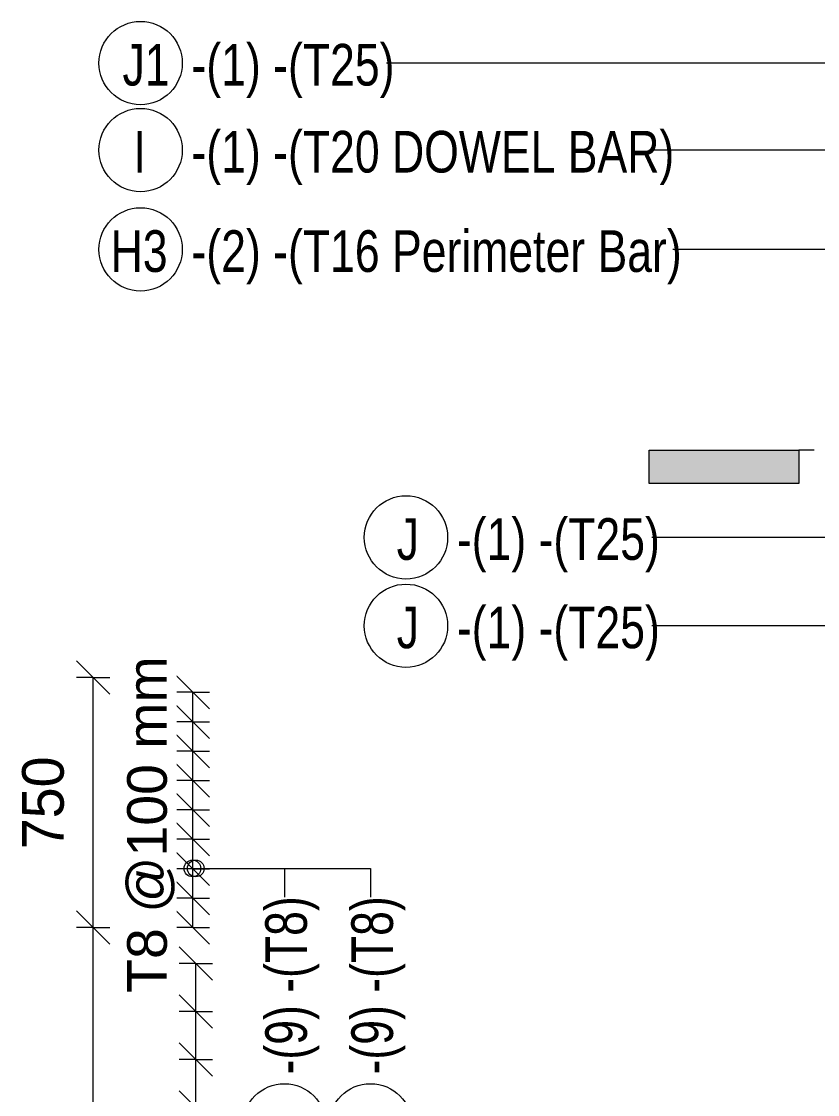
# Model space of a CAD drawing. Header units: millimetres. Extents: x -8986 to 3673, y -4076 to 6190.
# Drawn here: x -8986 to -6597, y 1789 to 5009 of the extents above; entities that cross this region are included whole.
import ezdxf

# ---------------------------------------------------------------- set-up
doc = ezdxf.new("R2010")
doc.units = ezdxf.units.MM
for name, color, linetype, lineweight in [('A-ANNO-DIMS', 211, 'Continuous', 9), ('A-ANNO-DIMS-50', 211, 'Continuous', 9), ('G-ANNO-SYMB', 111, 'Continuous', 9), ('S-RBAR-IDEN', 171, 'Continuous', 9)]:
    doc.layers.add(name, color=color, linetype=linetype, lineweight=lineweight)
doc.styles.add('Arial_1', font='arial.ttf', dxfattribs={"height": 119.0625})
doc.styles.add('Nirmala UI Semilight', font='NirmalaS.ttf', dxfattribs={"width": 0.8, "height": 125})
doc.styles.add('Nirmala UI Semilight_1', font='NirmalaS.ttf', dxfattribs={"height": 125})
doc.dimstyles.new('Arrow_Filled_-_2_5_NI_UI_1', dxfattribs={"dimscale": 304.8, "dimtxt": 130.920493, "dimasz": 0.328084, "dimexe": 0.164042, "dimexo": 0.0625, "dimgap": 0.164042, "dimtad": 1, "dimdec": 0, "dimzin": 0, "dimdsep": 46, "dimtxsty": 'Arial_1', "dimblk1": 'OBLIQUE', "dimblk2": 'OBLIQUE', "dimsah": 1, "dimcen": 0.09, "dimazin": 0, "dimtfac": 1, "dimtdec": 4, "dimtix": 1, "dimtmove": 0, "dimatfit": 3, "dimfxl": 0.164042, "dimfxlon": 1, "dimtvp": 1, "dimtolj": 1, "dimtzin": 0, "dimarcsym": 2})
doc.dimstyles.new('Arrow_Filled_-_2_5_NI_UI_3', dxfattribs={"dimscale": 304.8, "dimtxt": 130.920493, "dimasz": 0.328084, "dimexe": 0.164042, "dimexo": 0.0625, "dimgap": 0.164042, "dimtad": 1, "dimdec": 0, "dimzin": 0, "dimdsep": 46, "dimtxsty": 'Nirmala UI Semilight_1', "dimblk1": 'OBLIQUE', "dimblk2": 'OBLIQUE', "dimsah": 1, "dimcen": 0.09, "dimazin": 0, "dimtfac": 1, "dimtdec": 4, "dimtix": 1, "dimtmove": 0, "dimatfit": 3, "dimfxl": 0.164042, "dimfxlon": 1, "dimtvp": 1, "dimtolj": 1, "dimtzin": 0, "dimarcsym": 2})

# ---------------------------------------------------------------- blocks, each defined once
blk = doc.blocks.new('Detail View - M_Section Tail - Filled Horizontal-14034-Elevation Front 1')
at = {"layer": 'G-ANNO-SYMB'}
blk.add_hatch(color=256, dxfattribs=at).paths.add_polyline_path([(-6652.6, 3622.1), (-6652.6, 3722.1), (-7102.6, 3722.1), (-7102.6, 3622.1)])
for p, q in [((-7102.6, 3622.1), (-7102.6, 3722.1)), ((-7102.6, 3722.1), (-6652.6, 3722.1)), ((-6652.6, 3722.1), (-6652.6, 3622.1)), ((-6652.6, 3622.1), (-7102.6, 3622.1))]:
    blk.add_line(p, q, dxfattribs=at)
blk = doc.blocks.new('M_Rebar Tag_rfa MARK - ARROW-794226-Elevation Front 1')
at = {"layer": 'S-RBAR-IDEN'}
blk.add_circle((-4341.9, 4689.8), 125, dxfattribs=at)
blk = doc.blocks.new('DIMBLOCK103-Elevation Front 1')
at = {"layer": 'A-ANNO-DIMS-50'}
for p, q in [((-8462.8, 1750), (-8512.8, 1800)), ((-8462.8, 1750), (-8512.8, 1750)), ((-8462.8, 1606.1), (-8462.8, 1750)), ((-8462.8, 1750), (-8412.8, 1700)), ((-8462.8, 1750), (-8412.8, 1750)), ((-8462.8, 1606.1), (-8512.8, 1656.1)), ((-8462.8, 1606.1), (-8512.8, 1606.1)), ((-8462.8, 1606.1), (-8412.8, 1556.1)), ((-8462.8, 1606.1), (-8412.8, 1606.1))]:
    blk.add_line(p, q, dxfattribs=at)
blk = doc.blocks.new('_Oblique')
at = {"color": 0, "linetype": 'ByBlock', "lineweight": -2}
blk.add_line((-0.5, -0.5), (0.5, 0.5), dxfattribs=at)
blk = doc.blocks.new('DIMBLOCK104-Elevation Front 1')
at = {"layer": 'A-ANNO-DIMS-50'}
for p, q in [((-8462.8, 1894), (-8512.8, 1944)), ((-8462.8, 1894), (-8512.8, 1894)), ((-8462.8, 1750), (-8462.8, 1894)), ((-8462.8, 1894), (-8412.8, 1844)), ((-8462.8, 1894), (-8412.8, 1894)), ((-8462.8, 1750), (-8512.8, 1800)), ((-8462.8, 1750), (-8512.8, 1750)), ((-8462.8, 1750), (-8412.8, 1700)), ((-8462.8, 1750), (-8412.8, 1750))]:
    blk.add_line(p, q, dxfattribs=at)
blk = doc.blocks.new('DIMBLOCK105-Elevation Front 1')
at = {"layer": 'A-ANNO-DIMS-50'}
for p, q in [((-8462.8, 2037.9), (-8512.8, 2087.9)), ((-8462.8, 2037.9), (-8512.8, 2037.9)), ((-8462.8, 1894), (-8462.8, 2037.9)), ((-8462.8, 2037.9), (-8412.8, 1987.9)), ((-8462.8, 2037.9), (-8412.8, 2037.9)), ((-8462.8, 1894), (-8512.8, 1944)), ((-8462.8, 1894), (-8512.8, 1894)), ((-8462.8, 1894), (-8412.8, 1844)), ((-8462.8, 1894), (-8412.8, 1894))]:
    blk.add_line(p, q, dxfattribs=at)
blk = doc.blocks.new('DIMBLOCK106-Elevation Front 1')
at = {"layer": 'A-ANNO-DIMS-50'}
for p, q in [((-8462.8, 2181.8), (-8512.8, 2231.8)), ((-8462.8, 2181.8), (-8512.8, 2181.8)), ((-8462.8, 2037.9), (-8462.8, 2181.8)), ((-8462.8, 2181.8), (-8412.8, 2131.8)), ((-8462.8, 2181.8), (-8412.8, 2181.8)), ((-8462.8, 2037.9), (-8512.8, 2087.9)), ((-8462.8, 2037.9), (-8512.8, 2037.9)), ((-8462.8, 2037.9), (-8412.8, 1987.9)), ((-8462.8, 2037.9), (-8412.8, 2037.9))]:
    blk.add_line(p, q, dxfattribs=at)
blk = doc.blocks.new('DIMBLOCK107-Elevation Front 1')
at = {"layer": 'A-ANNO-DIMS-50'}
for p, q in [((-8462.8, 2181.8), (-8512.8, 2231.8)), ((-8462.8, 2181.8), (-8512.8, 2181.8)), ((-8462.8, -553.1), (-8462.8, 2181.8)), ((-8462.8, 2037.9), (-8462.8, 2181.8)), ((-8462.8, 2181.8), (-8412.8, 2131.8)), ((-8462.8, 2181.8), (-8412.8, 2181.8)), ((-8462.8, 2037.9), (-8512.8, 2087.9)), ((-8462.8, 2037.9), (-8512.8, 2037.9)), ((-8462.8, 1894), (-8462.8, 2037.9)), ((-8462.8, 2037.9), (-8412.8, 1987.9)), ((-8462.8, 2037.9), (-8412.8, 2037.9)), ((-8462.8, 1894), (-8512.8, 1944)), ((-8462.8, 1894), (-8512.8, 1894)), ((-8462.8, 1750), (-8462.8, 1894)), ((-8462.8, 1894), (-8412.8, 1844)), ((-8462.8, 1894), (-8412.8, 1894)), ((-8462.8, 1750), (-8512.8, 1800)), ((-8462.8, 1750), (-8512.8, 1750)), ((-8462.8, 1606.1), (-8462.8, 1750)), ((-8462.8, 1750), (-8412.8, 1700)), ((-8462.8, 1750), (-8412.8, 1750)), ((-8462.8, 1606.1), (-8512.8, 1656.1)), ((-8462.8, 1606.1), (-8512.8, 1606.1)), ((-8462.8, 1462.1), (-8462.8, 1606.1)), ((-8462.8, 1606.1), (-8412.8, 1556.1)), ((-8462.8, 1606.1), (-8412.8, 1606.1)), ((-8462.8, 1462.1), (-8512.8, 1512.1)), ((-8462.8, 1462.1), (-8512.8, 1462.1)), ((-8462.8, 1318.2), (-8462.8, 1462.1)), ((-8462.8, 1462.1), (-8412.8, 1412.1)), ((-8462.8, 1462.1), (-8412.8, 1462.1)), ((-8462.8, 1318.2), (-8512.8, 1368.2)), ((-8462.8, 1318.2), (-8512.8, 1318.2)), ((-8462.8, 1174.2), (-8462.8, 1318.2)), ((-8462.8, 1318.2), (-8412.8, 1268.2)), ((-8462.8, 1318.2), (-8412.8, 1318.2)), ((-8462.8, 1174.2), (-8512.8, 1224.2)), ((-8462.8, 1174.2), (-8512.8, 1174.2)), ((-8462.8, 1030.3), (-8462.8, 1174.2)), ((-8462.8, 1174.2), (-8412.8, 1124.2)), ((-8462.8, 1174.2), (-8412.8, 1174.2)), ((-8462.8, 1030.3), (-8512.8, 1080.3)), ((-8462.8, 1030.3), (-8512.8, 1030.3)), ((-8462.8, 886.3), (-8462.8, 1030.3)), ((-8462.8, 1030.3), (-8412.8, 980.3)), ((-8462.8, 1030.3), (-8412.8, 1030.3)), ((-8462.8, 886.3), (-8512.8, 936.3)), ((-8462.8, 886.3), (-8512.8, 886.3)), ((-8462.8, 742.4), (-8462.8, 886.3)), ((-8462.8, 886.3), (-8412.8, 836.3)), ((-8462.8, 886.3), (-8412.8, 886.3)), ((-8462.8, 742.4), (-8512.8, 792.4)), ((-8462.8, 742.4), (-8512.8, 742.4)), ((-8462.8, 598.5), (-8462.8, 742.4)), ((-8462.8, 742.4), (-8412.8, 692.4)), ((-8462.8, 742.4), (-8412.8, 742.4)), ((-8462.8, 598.5), (-8512.8, 648.5)), ((-8462.8, 598.5), (-8512.8, 598.5)), ((-8462.8, 454.5), (-8462.8, 598.5)), ((-8462.8, 598.5), (-8412.8, 548.5)), ((-8462.8, 598.5), (-8412.8, 598.5)), ((-8462.8, 454.5), (-8512.8, 504.5)), ((-8462.8, 454.5), (-8512.8, 454.5)), ((-8462.8, 310.6), (-8462.8, 454.5)), ((-8462.8, 454.5), (-8412.8, 404.5)), ((-8462.8, 454.5), (-8412.8, 454.5)), ((-8462.8, 310.6), (-8512.8, 360.6)), ((-8462.8, 310.6), (-8512.8, 310.6)), ((-8462.8, 166.6), (-8462.8, 310.6)), ((-8462.8, 310.6), (-8412.8, 260.6)), ((-8462.8, 310.6), (-8412.8, 310.6)), ((-8462.8, 166.6), (-8512.8, 216.6)), ((-8462.8, 166.6), (-8512.8, 166.6)), ((-8462.8, 22.7), (-8462.8, 166.6)), ((-8462.8, 166.6), (-8412.8, 116.6)), ((-8462.8, 166.6), (-8412.8, 166.6)), ((-8462.8, 22.7), (-8512.8, 72.7)), ((-8462.8, 22.7), (-8512.8, 22.7)), ((-8462.8, -121.3), (-8462.8, 22.7)), ((-8462.8, 22.7), (-8412.8, -27.3)), ((-8462.8, 22.7), (-8412.8, 22.7)), ((-8462.8, -121.3), (-8512.8, -71.3)), ((-8462.8, -121.3), (-8512.8, -121.3)), ((-8462.8, -265.2), (-8462.8, -121.3)), ((-8462.8, -121.3), (-8412.8, -171.3)), ((-8462.8, -121.3), (-8412.8, -121.3)), ((-8462.8, -265.2), (-8512.8, -215.2)), ((-8462.8, -265.2), (-8512.8, -265.2)), ((-8462.8, -409.1), (-8462.8, -265.2)), ((-8462.8, -265.2), (-8412.8, -315.2)), ((-8462.8, -265.2), (-8412.8, -265.2)), ((-8462.8, -409.1), (-8512.8, -359.1)), ((-8462.8, -409.1), (-8512.8, -409.1)), ((-8462.8, -553.1), (-8462.8, -409.1)), ((-8462.8, -409.1), (-8412.8, -459.1)), ((-8462.8, -409.1), (-8412.8, -409.1)), ((-8462.8, -553.1), (-8512.8, -503.1)), ((-8462.8, -553.1), (-8512.8, -553.1)), ((-8462.8, -553.1), (-8412.8, -603.1)), ((-8462.8, -553.1), (-8412.8, -553.1))]:
    blk.add_line(p, q, dxfattribs=at)
blk = doc.blocks.new('_None')
blk = doc.blocks.new('DIMBLOCK108-Elevation Front 1')
at = {"layer": 'A-ANNO-DIMS-50'}
for p, q in [((-8472, 2378.2), (-8522, 2428.2)), ((-8472, 2378.2), (-8522, 2378.2)), ((-8472, 2290), (-8472, 2378.2)), ((-8472, 2378.2), (-8422, 2328.2)), ((-8472, 2378.2), (-8422, 2378.2)), ((-8472, 2290), (-8522, 2340)), ((-8472, 2290), (-8522, 2290)), ((-8472, 2290), (-8422, 2240)), ((-8472, 2290), (-8422, 2290))]:
    blk.add_line(p, q, dxfattribs=at)
blk = doc.blocks.new('DIMBLOCK109-Elevation Front 1')
at = {"layer": 'A-ANNO-DIMS-50'}
for p, q in [((-8472, 2466.5), (-8522, 2516.5)), ((-8472, 2466.5), (-8522, 2466.5)), ((-8472, 2378.2), (-8472, 2466.5)), ((-8472, 2466.5), (-8422, 2416.5)), ((-8472, 2466.5), (-8422, 2466.5)), ((-8472, 2378.2), (-8522, 2428.2)), ((-8472, 2378.2), (-8522, 2378.2)), ((-8472, 2378.2), (-8422, 2328.2)), ((-8472, 2378.2), (-8422, 2378.2))]:
    blk.add_line(p, q, dxfattribs=at)
blk = doc.blocks.new('DIMBLOCK110-Elevation Front 1')
at = {"layer": 'A-ANNO-DIMS-50'}
for p, q in [((-8472, 2554.7), (-8522, 2604.7)), ((-8472, 2554.7), (-8522, 2554.7)), ((-8472, 2466.5), (-8472, 2554.7)), ((-8472, 2554.7), (-8422, 2504.7)), ((-8472, 2554.7), (-8422, 2554.7)), ((-8472, 2466.5), (-8522, 2516.5)), ((-8472, 2466.5), (-8522, 2466.5)), ((-8472, 2466.5), (-8422, 2416.5)), ((-8472, 2466.5), (-8422, 2466.5))]:
    blk.add_line(p, q, dxfattribs=at)
blk = doc.blocks.new('DIMBLOCK111-Elevation Front 1')
at = {"layer": 'A-ANNO-DIMS-50'}
for p, q in [((-8472, 2643), (-8522, 2693)), ((-8472, 2643), (-8522, 2643)), ((-8472, 2554.7), (-8472, 2643)), ((-8472, 2643), (-8422, 2593)), ((-8472, 2643), (-8422, 2643)), ((-8472, 2554.7), (-8522, 2604.7)), ((-8472, 2554.7), (-8522, 2554.7)), ((-8472, 2554.7), (-8422, 2504.7)), ((-8472, 2554.7), (-8422, 2554.7))]:
    blk.add_line(p, q, dxfattribs=at)
blk = doc.blocks.new('DIMBLOCK112-Elevation Front 1')
at = {"layer": 'A-ANNO-DIMS-50'}
for p, q in [((-8472, 2731.2), (-8522, 2781.2)), ((-8472, 2731.2), (-8522, 2731.2)), ((-8472, 2643), (-8472, 2731.2)), ((-8472, 2731.2), (-8422, 2681.2)), ((-8472, 2731.2), (-8422, 2731.2)), ((-8472, 2643), (-8522, 2693)), ((-8472, 2643), (-8522, 2643)), ((-8472, 2643), (-8422, 2593)), ((-8472, 2643), (-8422, 2643))]:
    blk.add_line(p, q, dxfattribs=at)
blk = doc.blocks.new('DIMBLOCK113-Elevation Front 1')
at = {"layer": 'A-ANNO-DIMS-50'}
for p, q in [((-8472, 2819.5), (-8522, 2869.5)), ((-8472, 2819.5), (-8522, 2819.5)), ((-8472, 2731.2), (-8472, 2819.5)), ((-8472, 2819.5), (-8422, 2769.5)), ((-8472, 2819.5), (-8422, 2819.5)), ((-8472, 2731.2), (-8522, 2781.2)), ((-8472, 2731.2), (-8522, 2731.2)), ((-8472, 2731.2), (-8422, 2681.2)), ((-8472, 2731.2), (-8422, 2731.2))]:
    blk.add_line(p, q, dxfattribs=at)
blk = doc.blocks.new('DIMBLOCK114-Elevation Front 1')
at = {"layer": 'A-ANNO-DIMS-50'}
for p, q in [((-8472, 2907.7), (-8522, 2957.7)), ((-8472, 2907.7), (-8522, 2907.7)), ((-8472, 2819.5), (-8472, 2907.7)), ((-8472, 2907.7), (-8422, 2857.7)), ((-8472, 2907.7), (-8422, 2907.7)), ((-8472, 2819.5), (-8522, 2869.5)), ((-8472, 2819.5), (-8522, 2819.5)), ((-8472, 2819.5), (-8422, 2769.5)), ((-8472, 2819.5), (-8422, 2819.5))]:
    blk.add_line(p, q, dxfattribs=at)
blk = doc.blocks.new('DIMBLOCK115-Elevation Front 1')
at = {"layer": 'A-ANNO-DIMS-50'}
for p, q in [((-8472, 2996), (-8522, 3046)), ((-8472, 2996), (-8522, 2996)), ((-8472, 2907.7), (-8472, 2996)), ((-8472, 2996), (-8422, 2946)), ((-8472, 2996), (-8422, 2996)), ((-8472, 2907.7), (-8522, 2957.7)), ((-8472, 2907.7), (-8522, 2907.7)), ((-8472, 2907.7), (-8422, 2857.7)), ((-8472, 2907.7), (-8422, 2907.7))]:
    blk.add_line(p, q, dxfattribs=at)
blk = doc.blocks.new('DIMBLOCK116-Elevation Front 1')
at = {"layer": 'A-ANNO-DIMS-50'}
for p, q in [((-8472, 2996), (-8522, 3046)), ((-8472, 2996), (-8522, 2996)), ((-8472, 2290), (-8472, 2996)), ((-8472, 2907.7), (-8472, 2996)), ((-8472, 2996), (-8422, 2946)), ((-8472, 2996), (-8422, 2996)), ((-8472, 2907.7), (-8522, 2957.7)), ((-8472, 2907.7), (-8522, 2907.7)), ((-8472, 2819.5), (-8472, 2907.7)), ((-8472, 2907.7), (-8422, 2857.7)), ((-8472, 2907.7), (-8422, 2907.7)), ((-8472, 2819.5), (-8522, 2869.5)), ((-8472, 2819.5), (-8522, 2819.5)), ((-8472, 2731.2), (-8472, 2819.5)), ((-8472, 2819.5), (-8422, 2769.5)), ((-8472, 2819.5), (-8422, 2819.5)), ((-8472, 2731.2), (-8522, 2781.2)), ((-8472, 2731.2), (-8522, 2731.2)), ((-8472, 2643), (-8472, 2731.2)), ((-8472, 2731.2), (-8422, 2681.2)), ((-8472, 2731.2), (-8422, 2731.2)), ((-8472, 2643), (-8522, 2693)), ((-8472, 2643), (-8522, 2643)), ((-8472, 2554.7), (-8472, 2643)), ((-8472, 2643), (-8422, 2593)), ((-8472, 2643), (-8422, 2643)), ((-8472, 2554.7), (-8522, 2604.7)), ((-8472, 2554.7), (-8522, 2554.7)), ((-8472, 2466.5), (-8472, 2554.7)), ((-8472, 2554.7), (-8422, 2504.7)), ((-8472, 2554.7), (-8422, 2554.7)), ((-8472, 2466.5), (-8522, 2516.5)), ((-8472, 2466.5), (-8522, 2466.5)), ((-8472, 2378.2), (-8472, 2466.5)), ((-8472, 2466.5), (-8422, 2416.5)), ((-8472, 2466.5), (-8422, 2466.5)), ((-8472, 2378.2), (-8522, 2428.2)), ((-8472, 2378.2), (-8522, 2378.2)), ((-8472, 2290), (-8472, 2378.2)), ((-8472, 2378.2), (-8422, 2328.2)), ((-8472, 2378.2), (-8422, 2378.2)), ((-8472, 2290), (-8522, 2340)), ((-8472, 2290), (-8522, 2290)), ((-8472, 2290), (-8422, 2240)), ((-8472, 2290), (-8422, 2290))]:
    blk.add_line(p, q, dxfattribs=at)
blk = doc.blocks.new('M_Rebar Tag_rfa MARK - DOT 1 MM-794228-Elevation Front 1')
at = {"layer": 'S-RBAR-IDEN'}
blk.add_circle((-4935.3, 5538.6), 125, dxfattribs=at)
blk = doc.blocks.new('DIMBLOCK118-Elevation Front 1')
at = {"layer": 'A-ANNO-DIMS-50'}
for p, q in [((-8770.9, 2290), (-8820.9, 2340)), ((-8770.9, 2290), (-8820.9, 2290)), ((-8770.9, -645), (-8770.9, 2290)), ((-8770.9, 2290), (-8720.9, 2240)), ((-8770.9, 2290), (-8720.9, 2290)), ((-8770.9, -645), (-8820.9, -595)), ((-8770.9, -645), (-8820.9, -645)), ((-8770.9, -645), (-8720.9, -695)), ((-8770.9, -645), (-8720.9, -645))]:
    blk.add_line(p, q, dxfattribs=at)
at = {"layer": 'A-ANNO-DIMS-50', "color": 0, "insert": (-8984, 632.1), "char_height": 125, "width": 457.032, "attachment_point": 1, "rotation": 90, "line_spacing_factor": 1.142579, "style": 'Nirmala UI Semilight_1'}
blk.add_mtext('2935', dxfattribs=at)
blk = doc.blocks.new('DIMBLOCK119-Elevation Front 1')
at = {"layer": 'A-ANNO-DIMS-50'}
for p, q in [((-8770.9, 3040), (-8820.9, 3090)), ((-8770.9, 3040), (-8820.9, 3040)), ((-8770.9, 2290), (-8770.9, 3040)), ((-8770.9, 3040), (-8720.9, 2990)), ((-8770.9, 3040), (-8720.9, 3040)), ((-8770.9, 2290), (-8820.9, 2340)), ((-8770.9, 2290), (-8820.9, 2290)), ((-8770.9, 2290), (-8720.9, 2240)), ((-8770.9, 2290), (-8720.9, 2290))]:
    blk.add_line(p, q, dxfattribs=at)
at = {"layer": 'A-ANNO-DIMS-50', "color": 0, "insert": (-8984, 2524.6), "char_height": 125, "width": 337.061, "attachment_point": 1, "rotation": 90, "line_spacing_factor": 1.142579, "style": 'Nirmala UI Semilight_1'}
blk.add_mtext('750', dxfattribs=at)

msp = doc.modelspace()

# ---------------------------------------------------------------- linework, layer by layer
at = {"layer": 'G-ANNO-SYMB'}
msp.add_line((-6606.6, 3722.1), (-6652.6, 3722.1), dxfattribs=at)
at = {"layer": 'S-RBAR-IDEN'}
for p, q in [((-6268.9, 4884.2), (-7890.8, 4884.2)), ((-5691.4, 4623.1), (-7094.4, 4623.1)), ((-6450.4, 4324.9), (-7030.8, 4324.9)), ((-6269.6, 3460.8), (-7094.4, 3460.8)), ((-6368.6, 3195.5), (-7094.4, 3195.5)), ((-8472.8, 2467.2), (-8196.6, 2467.2)), ((-8462.8, 2467.2), (-7938.4, 2467.2)), ((-8196.6, 2467.2), (-8196.6, 2381)), ((-7938.4, 2467.2), (-7938.4, 2381))]:
    msp.add_line(p, q, dxfattribs=at)
for centre in [(-8472.8, 2467.2), (-8462.8, 2467.2)]:
    msp.add_circle(centre, 25, dxfattribs=at)

# ---------------------------------------------------------------- block references
at = {"layer": 'G-ANNO-SYMB'}
msp.add_blockref('Detail View - M_Section Tail - Filled Horizontal-14034-Elevation Front 1', (0, 0), dxfattribs=at)
at = {"layer": 'S-RBAR-IDEN'}
for p in [(-4286.5, 194.4), (-4286.5, -66.7), (-4286.5, -364.8), (-3490.1, -1229), (-3490.1, -1494.3)]:
    msp.add_blockref('M_Rebar Tag_rfa MARK - ARROW-794226-Elevation Front 1', p, dxfattribs=at)
at = {"layer": 'S-RBAR-IDEN', "rotation": 89.99999999999991}
for p in [(-2658.1, 6631.5), (-2399.8, 6631.5)]:
    msp.add_blockref('M_Rebar Tag_rfa MARK - DOT 1 MM-794228-Elevation Front 1', p, dxfattribs=at)

# ---------------------------------------------------------------- texts
at = {"layer": 'S-RBAR-IDEN', "char_height": 125, "attachment_point": 1, "style": 'Nirmala UI Semilight'}
for s, insert, width in [('J1', (-8682.5, 4941.8), 121.856), ('-(1) -(T25)', (-8475.6, 4941.8), 705.485), ('I', (-8649.5, 4680.7), 41.688), ('-(1) -(T20 DOWEL BAR)', (-8475.6, 4680.7), 1670.717), ('H3', (-8718.3, 4382.5), 208.439), ('-(2) -(T16 Perimeter Bar)', (-8475.6, 4382.5), 1747.679), ('J', (-7859.7, 3518.4), 57.721), ('-(1) -(T25)', (-7679.2, 3518.4), 705.485), ('J', (-7859.7, 3253.1), 57.721), ('-(1) -(T25)', (-7679.2, 3253.1), 705.485)]:
    msp.add_mtext(s, dxfattribs=dict(at, insert=insert, width=width))
at = {"layer": 'S-RBAR-IDEN', "char_height": 125, "width": 641.35, "attachment_point": 1, "rotation": 90, "style": 'Nirmala UI Semilight'}
for insert in [(-8254.2, 1849), (-7996, 1849)]:
    msp.add_mtext('-(9) -(T8)', dxfattribs=dict(at, insert=insert))

# ---------------------------------------------------------------- dimensions: what is measured, and where the dimension line sits
at = {"layer": 'A-ANNO-DIMS'}
for base, p1, p2, override, picture, middle in [((-8770.9, 3040), (-8720.9, 2290), (-8720.9, 3040), {"dimpost": '<>', "dimfxl": 750}, 'DIMBLOCK119-Elevation Front 1', (-8885.5, 2665)), ((-8770.9, 2290), (-8720.9, -645), (-8720.9, 2290), {"dimpost": '<>', "dimfxl": 2935}, 'DIMBLOCK118-Elevation Front 1', (-8885.6, 822.5))]:
    dim = msp.add_linear_dim(base=base, p1=p1, p2=p2, angle=90, dimstyle='Arrow_Filled_-_2_5_NI_UI_3', override=override, dxfattribs=at)
    dim.commit()
    dim.dimension.update_dxf_attribs({"geometry": picture, "text_midpoint": middle})
for base, p1, p2, text, override, picture, middle in [((-8472, 2996), (-8422, 2290), (-8422, 2996), '706', {"dimpost": '<>', "dimblk1": 'None', "dimblk2": 'None', "dimsah": 1, "dimfxl": 706}, 'DIMBLOCK116-Elevation Front 1', (-8582.8, 2643)), ((-8472, 2996), (-8422, 2907.7), (-8422, 2996), ' ', {"dimpost": '<>', "dimfxl": 88.25}, 'DIMBLOCK115-Elevation Front 1', (-8472, 2951.9)), ((-8472, 2907.7), (-8422, 2819.5), (-8422, 2907.7), ' ', {"dimpost": '<>', "dimfxl": 88.25}, 'DIMBLOCK114-Elevation Front 1', (-8472, 2863.6)), ((-8472, 2819.5), (-8422, 2731.2), (-8422, 2819.5), ' ', {"dimpost": '<>', "dimfxl": 88.25}, 'DIMBLOCK113-Elevation Front 1', (-8472, 2775.4)), ((-8472, 2731.2), (-8422, 2643), (-8422, 2731.2), ' ', {"dimpost": '<>', "dimfxl": 88.25}, 'DIMBLOCK112-Elevation Front 1', (-8472, 2687.1)), ((-8472, 2643), (-8422, 2554.7), (-8422, 2643), ' ', {"dimpost": '<>', "dimfxl": 88.25}, 'DIMBLOCK111-Elevation Front 1', (-8472, 2598.9)), ((-8472, 2554.7), (-8422, 2466.5), (-8422, 2554.7), ' ', {"dimpost": '<>', "dimfxl": 88.25}, 'DIMBLOCK110-Elevation Front 1', (-8472, 2510.6)), ((-8472, 2466.5), (-8422, 2378.2), (-8422, 2466.5), ' ', {"dimpost": '<>', "dimfxl": 88.25}, 'DIMBLOCK109-Elevation Front 1', (-8472, 2422.4)), ((-8472, 2378.2), (-8422, 2290), (-8422, 2378.2), ' ', {"dimpost": '<>', "dimfxl": 88.25}, 'DIMBLOCK108-Elevation Front 1', (-8472, 2334.1)), ((-8462.8, 2181.8), (-8412.8, -553.1), (-8412.8, 2181.8), '2735', {"dimpost": '<>', "dimblk1": 'None', "dimblk2": 'None', "dimsah": 1, "dimfxl": 2734.919896}, 'DIMBLOCK107-Elevation Front 1', (-8573.6, 814.4)), ((-8462.8, 2181.8), (-8412.8, 2037.9), (-8412.8, 2181.8), ' ', {"dimpost": '<>', "dimfxl": 143.943152}, 'DIMBLOCK106-Elevation Front 1', (-8462.8, 2109.9)), ((-8462.8, 2037.9), (-8412.8, 1894), (-8412.8, 2037.9), ' ', {"dimpost": '<>', "dimfxl": 143.943152}, 'DIMBLOCK105-Elevation Front 1', (-8462.8, 1965.9)), ((-8462.8, 1894), (-8412.8, 1750), (-8412.8, 1894), ' ', {"dimpost": '<>', "dimfxl": 143.943152}, 'DIMBLOCK104-Elevation Front 1', (-8462.8, 1822)), ((-8462.8, 1750), (-8412.8, 1606.1), (-8412.8, 1750), ' ', {"dimpost": '<>', "dimfxl": 143.943152}, 'DIMBLOCK103-Elevation Front 1', (-8462.8, 1678))]:
    dim = msp.add_linear_dim(base=base, p1=p1, p2=p2, angle=90, text=text, dimstyle='Arrow_Filled_-_2_5_NI_UI_1', override=override, dxfattribs=at)
    dim.commit()
    dim.dimension.update_dxf_attribs({"geometry": picture, "text_midpoint": middle})

# ---------------------------------------------------------------- next in the draw order: texts
at = {"layer": 'S-RBAR-IDEN', "insert": (-8668.7, 2093.9), "char_height": 119.06, "width": 1238.607, "attachment_point": 1, "rotation": 90, "style": 'Arial_1', "bg_fill": 3, "box_fill_scale": 1.25, "bg_fill_color": 256, "bg_fill_true_color": 13158600, "bg_fill_transparency": 0}
msp.add_mtext('T8 @100 mm', dxfattribs=at)

doc.saveas('drawing.dxf')
